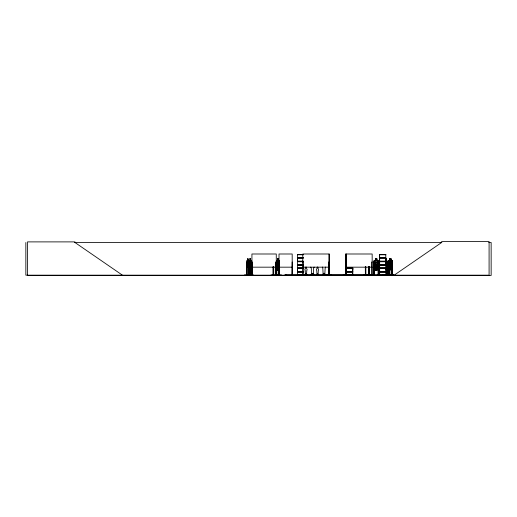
<?xml version="1.0" encoding="UTF-8"?>
<svg xmlns="http://www.w3.org/2000/svg" width="517" height="517" viewBox="0 0 517 517"><rect width="100%" height="100%" fill="white"/><g stroke="black" fill="none" stroke-linecap="round" stroke-linejoin="round"><path stroke-width="0.78" d="M303.705 271.515L297.54 271.515L297.546 270.003M303.292 261.15L297.54 261.15L297.546 259.637M352.516 270.003L352.516 268.485L352.516 271.515M352.814 270.003L352.814 268.485L346.468 268.485M379.633 271.515L379.633 268.485M379.633 261.15L379.633 258.125M385.785 270.003L385.785 268.485L379.627 268.485L379.627 271.515L385.792 271.515L385.792 268.485M326.725 275.167L331.662 274.902L324.469 275.167M331.662 274.928L326.647 275.173M346.468 272.123L352.82 272.123L352.82 275.044L343.288 275.109L351.715 274.928M324.043 273.435L324.03 273.823L323.804 273.525M251.094 265.363L250.887 266.972L251.146 261.007L250.487 260.439M248.548 266.966L248.813 260.995L248.141 260.426M251.184 265.363L250.958 266.972L249.452 266.972L249.317 261.014L249.924 260.439M297.527 275.167L297.546 272.123L303.705 272.123M312.255 273.577L312.662 273.629L312.255 273.68M324.107 273.719L323.804 273.726M346.642 275.05L346.584 274.695M379.568 264.749L385.798 264.807M379.614 275.167L379.627 272.123L385.792 272.123L385.792 275.044M389.159 268.291L389.107 263.948L389.379 269.906L391.072 269.906L391.246 268.284M391.072 269.906L391.298 268.284M244.502 274.915L253.317 274.928M249.084 275.096L249.465 274.695M386.645 266.921L386.897 265.357M391.388 275.167L391.375 274.695M250.661 260.439L249.517 266.972L249.336 265.357M270.998 274.928L281.403 274.928M276.582 264.045L276.938 262.423L279.29 262.423L279.451 263.502M276.543 265.363L276.853 266.972L279.212 266.972L279.484 265.357M279.212 266.972L279.438 265.9M250.823 264.058L250.512 265.357L249.944 265.357L249.944 260.49M392.015 266.972L392.513 265.363M366.779 275.141L363.755 275.141L370.779 275.134M366.812 274.928L363.787 274.928M249.511 260.439L249.284 275.173L249.323 274.695M247.158 266.966L247.158 260.426M373.713 264.038L374.269 262.423L378.069 262.423L378.573 264.038M373.765 264.045L374.308 262.481M250.751 275.141L250.751 266.649M250.939 274.695L250.952 275.173L250.823 261.033L250.487 258.817L249.873 258.817M279.025 265.344L278.521 264.045L278.521 261.033L277.584 261.033L277.086 268.368L277.584 268.911M277.545 258.817L277.08 264.058L277.584 265.357L277.564 268.388L278.12 266.888L278.96 268.31L278.32 266.52L278.973 264.588L278.107 266.165L277.383 264.555L277.907 266.513L277.319 268.401L278.521 268.368L278.521 265.344L279.018 264.058M389.133 263.967L389.876 263.366M389.185 263.967L389.398 263.424L391.059 263.424M346.7 275.141L346.694 274.695M297.495 275.083L303.712 275.044M379.568 275.096L393.721 275.141L382.535 275.141M302.71 274.921L302.813 253.996L329.167 253.996L329.219 275.173M345.673 253.996L345.673 275.173L345.808 253.996L372.156 253.996L372.195 275.173M373.474 274.928L373.739 274.695M373.739 275.109L373.688 262.003L374.146 262.003L374.185 275.173M279.225 268.911L279.523 268.362M390.988 265.357L391.712 264.058L391.712 261.033L390.988 260.49L391.033 258.817L389.579 258.817L389.624 260.49L388.9 261.033L388.9 264.058L389.624 265.357M376.893 270.533L376.899 268.911L377.707 268.368L377.707 265.344L376.899 264.045L376.899 261.033L375.387 261.033L375.387 264.058L374.579 265.344L374.579 268.368L375.387 268.911L375.329 270.585L376.951 270.585L376.951 268.963M375.336 260.439L374.23 260.439L373.713 261.014L373.713 268.394L374.289 268.963L378.056 268.963L378.573 268.388L378.573 261.007L377.998 260.439L376.951 260.439L376.958 258.817L375.336 258.817L375.394 260.49L374.579 261.033L374.579 264.058L375.387 265.357L375.387 268.368L376.899 268.368L376.899 265.344L377.707 264.058L377.707 261.033L376.899 260.49L376.899 258.868L375.387 258.868M389.495 263.961L389.831 261.744L390.6 261.744L390.891 266.985L390.529 268.284L389.857 268.284L389.495 266.985M388.61 260.439L388.118 261.014L388.073 275.173M378.03 268.911L378.515 268.362M279.025 268.368L278.521 268.911L278.553 270.585M305.095 275.16L306.775 274.908M305.502 275.025L305.062 275.16M306.691 274.908L306.827 274.449L306.407 275.167M306.82 274.449L306.413 275.025M311.363 275.16L311.906 275.147L311.047 275.167M311.745 275.16L310.924 275.173L311.098 274.786M313.748 275.147L313.056 275.173M318.22 274.908C317.444 275.251 320.042 274.954 316.604 275.167M316.708 275.025L317.16 275.154L316.805 275.154M317.942 275.083L318.446 275.16M322.944 274.786L322.744 274.1L322.479 275.167M322.627 275.167L323.435 275.147L322.608 274.786M324.611 275.167L325.393 274.902L324.922 275.173M391.479 275.141L391.524 262.003L391.175 262.003L391.175 275.173L391.563 274.695M305.721 267.043L305.45 268.711A1.099 1.099 0 0 0 305.224 270.436L305.45 274.669L306.549 274.669L306.775 270.436A1.099 1.099 0 0 0 306.549 268.711L306.271 267.043M317.251 267.043L316.979 268.711A1.099 1.099 0 0 0 316.753 270.436L316.979 274.669L318.078 274.669L318.304 270.436A1.099 1.099 0 0 0 318.078 268.711L317.8 267.043M394.174 275.173L441.634 242.512L441.634 241.549L489.088 241.549L489.088 275.173L25.85 275.173L25.85 242.512M306.516 275.167L306.839 275.167M311.389 275.173L311.079 274.96L313.696 274.96M317.031 275.083L316.617 275.025L318.485 275.154M74.37 242.512L441.88 242.512M488.727 242.512L491.15 242.512L491.15 275.451L27.517 275.451L27.517 241.891L74.978 241.891L74.978 242.512L122.432 275.173M297.534 254.474L303.298 254.474M379.62 254.474L385.798 254.474M303.298 254.584L297.534 254.584L297.546 257.518L303.292 257.518M297.546 254.778L303.285 254.778M385.785 254.778L379.633 254.778L379.633 257.518M297.501 257.724L303.33 257.724M379.581 257.724L385.831 257.724M297.501 257.912L303.33 257.912M379.581 257.912L385.831 257.912M303.292 258.125L297.54 258.125L297.54 261.15M385.792 258.125L379.627 258.125L379.627 261.15L385.792 261.15M385.423 258.817L386.218 258.817L386.218 260.439M249.892 258.868L250.512 258.868M277.539 258.868L278.521 258.868M386.193 258.868L385.449 258.868L385.449 260.49L386.69 260.49M389.624 258.868L391.007 258.868M250.415 259.14L250.047 259.14L250.415 259.683M247.1 260.426L247.572 260.426M277.545 260.439L276.821 260.439L276.537 261.04L276.55 275.173M278.508 260.439L279.199 260.439L279.555 261.007M386.173 260.439L386.703 260.439M388.584 260.439L389.598 260.439M392.002 260.439L391.033 260.439L391.059 258.817M247.107 260.478L248.587 260.478M249.465 260.49L250.919 260.49M276.834 260.49L279.186 260.49M374.256 260.49L377.979 260.49M246.952 261.007L246.764 275.167L246.745 261.99L247.074 261.99L247.094 275.167M251.094 261.007L250.932 260.439L251.062 275.154M386.658 260.439L386.968 265.363L386.664 266.972L385.488 266.972M297.501 261.363L303.33 261.363M379.581 261.363L385.831 261.363M297.501 261.55L303.33 261.55M379.581 261.55L385.831 261.55M303.292 261.764L297.54 261.764L297.54 264.678L303.285 264.601M385.792 261.764L379.627 261.764L379.627 264.678L385.798 264.685M389.857 261.802L390.574 261.802M248.399 261.99L248.729 261.99M251.928 262.003L252.406 262.003L252.386 275.173M279.006 262.003L279.484 262.003M292.183 262.003L291.963 275.173L291.937 274.695M302.813 262.003L303.259 262.003L303.208 275.173M345.673 262.003L346.254 262.003L346.267 275.173L346.203 274.695M346.558 262.003L346.39 275.173M372.156 262.003L371.71 262.003L371.762 275.173M378.528 262.003L378.076 262.003L378.03 275.173M388.118 262.003L388.597 262.003L388.642 275.173M389.585 262.003L389.236 262.003L389.256 275.173L389.391 262.003M392.545 262.003L392.067 262.003L392.022 275.173M390.555 263.366L391.065 263.366M277.584 264.058L278.521 264.045M375.387 264.045L376.899 264.058M385.785 264.601L379.633 264.601L379.633 261.764M303.298 264.678L297.482 264.762L303.298 264.807M303.298 264.95L297.534 264.95L297.546 267.877L303.705 267.877M385.798 264.943L379.62 264.95L379.627 267.877L385.792 267.877M297.546 265.137L303.285 265.137M385.785 265.137L379.633 265.137L379.633 267.877M246.952 265.35L247.094 266.966L248.612 266.966M277.584 265.357L278.521 265.344M375.387 265.344L376.899 265.357M385.449 265.357L386.147 265.357L386.522 264.058L386.173 258.817M247.107 266.908L248.587 266.908M249.465 266.921L250.919 266.921M276.834 266.921L279.186 266.921M374.256 266.921L377.979 266.921L378.522 265.357L378.017 266.972L374.218 266.972L373.713 265.363M385.495 266.921L386.69 266.921M388.571 266.972L388.118 265.363L388.629 266.921M251.928 267.173L276.272 267.173M279.006 267.173L292.183 267.173M302.813 267.173L329.167 267.173M345.808 267.173L372.156 267.173M346.468 267.877L352.82 267.877M297.501 268.09L303.75 268.09M346.422 268.09L352.865 268.09M379.581 268.09L385.831 268.09M297.501 268.278L303.75 268.278M346.422 268.278L352.865 268.278M379.581 268.278L385.831 268.278M276.55 268.394L276.957 268.911M303.705 268.485L297.54 268.485L297.54 271.515M278.598 270.585L277.551 270.585L277.629 268.911M346.468 271.515L352.82 271.515L352.82 268.485M297.501 271.722L303.75 271.722M346.422 271.722L352.865 271.722M379.581 271.722L385.831 271.722M297.501 271.91L303.75 271.91M346.422 271.91L352.865 271.91M379.581 271.91L385.831 271.91M316.701 274.449L316.837 274.908M247.113 274.682L246.719 275.167M248.367 274.682L248.767 274.682M250.713 274.695L251.12 274.695M273.073 274.695L273.525 274.695M275.244 274.695L275.697 274.695M275.813 274.695L276.802 274.695M278.986 274.695L279.523 274.695M373.649 274.695L374.185 274.695M378.03 274.695L378.476 274.928M386.697 274.695L387.136 274.695M388.073 274.695L388.642 274.695M389.631 274.695L389.191 275.173M392.022 274.695L392.59 274.695L392.59 275.173M374.185 274.831L378.03 274.831M297.546 274.96L303.699 274.96M322.608 274.96L325.225 274.96M343.288 274.928L352.814 274.96M393.702 274.928L379.633 274.96L379.633 272.123M279.07 268.2L279.038 275.173L279.006 253.996L292.183 253.996L292.215 275.173L292.157 274.695M305.069 275.089L306.846 275.089M305.198 275.089L305.179 274.449L305.308 274.908M372.292 275.141L372.208 274.695L284.906 274.766L284.906 275.173M329.277 275.134L329.277 262.003L328.722 262.003L328.773 275.173M350.52 275.141L350.526 274.695M275.677 275.167L275.658 266.649M273.493 275.141L273.487 266.649M384.868 275.134L384.868 274.695M279.018 261.033L278.521 260.49L278.508 258.817L277.506 258.817L277.506 260.439M248.742 275.134L248.541 260.426M391.976 260.439L392.513 261.007L392.468 275.173L392.397 274.695M279.161 260.439L279.523 261.033M276.582 268.368L276.944 268.963L279.277 268.963L279.6 266.934M386.645 260.49L386.897 261.033M391.02 263.366L391.298 263.961M391.007 263.424L391.246 263.961M276.576 265.357L276.879 266.921M247.481 260.426L248.664 266.559M392.442 265.357L392.442 261.033L391.957 260.49L388.61 260.49L388.17 261.04L388.144 275.173M392.138 262.003L392.209 275.173M391.369 262.003L391.304 275.173M390.988 264.058L390.988 261.033L389.624 261.033L389.585 263.547M389.876 261.744L389.902 263.424M389.65 258.868L389.65 260.49M389.585 269.751L389.611 275.173M389.437 262.003L389.456 275.173M388.519 262.003L388.564 275.173M388.461 274.695L388.448 275.173M388.254 274.695L388.261 275.173M387.078 275.173L387.091 262.003L386.735 262.003L386.71 275.173M386.968 274.695L387.026 275.173L386.916 261.007M385.469 258.817L385.495 260.49M385.068 274.695L385.087 275.173M384.913 274.695L384.939 275.173M378.522 261.033L378.522 275.173M378.14 274.695L378.14 275.173M374.134 262.003L374.134 275.173M371.897 274.766L371.897 275.173M371.658 274.695L371.658 275.173M371.477 274.766L371.477 275.173M371.245 274.766L371.245 275.173M371.219 274.766L371.219 275.173M369.241 266.649L369.216 275.173M369.138 266.649L369.08 275.173L369.067 274.695M368.892 266.649L368.944 275.173M368.789 266.649L368.847 275.173M368.744 274.695L368.744 275.173M365.771 266.649L365.81 275.173M365.668 266.649L365.706 275.173M365.609 274.695L365.59 275.173M365.416 266.649L365.474 275.173M365.312 266.649L365.377 275.173M365.273 274.695L365.273 275.173M352.523 272.123L352.523 275.044M351.004 274.695L351.004 275.173M350.907 274.695L350.92 275.173M350.849 274.695L350.843 275.173M350.584 274.695L350.591 275.173M350.429 274.831L350.429 275.173M348.607 274.766L348.607 275.173M347.922 274.766L347.922 275.173M347.728 274.766L347.728 275.173M346.791 274.831L346.791 275.173M346.558 253.996L346.558 275.173M346.073 274.766L346.073 275.173M345.847 262.003L345.841 275.173M329.109 253.996L329.103 275.173M328.67 274.695L328.599 275.173M325.031 274.1L325.019 274.786M324.366 274.786L324.366 273.344L323.61 273.344L323.616 274.786M317.787 274.908L317.787 273.945L317.283 273.945L317.283 274.908M316.708 274.449L316.656 275.025M312.837 274.786L312.837 273.344L312.081 273.344L312.081 274.786M311.402 274.786L311.215 274.1L311.131 274.96M306.258 274.908L306.258 273.945L305.754 273.945L305.754 274.908M303.311 274.695L303.298 275.173M302.865 274.695L302.865 275.173M302.335 274.766L302.335 275.173M285.862 274.766L285.862 275.173M285.668 274.766L285.668 275.173M279.484 266.649L279.471 275.173M279.38 274.695L279.38 275.173M279.348 268.2L279.296 275.173M279.232 262.003L279.174 275.173M278.476 258.868L278.476 260.49M276.789 274.695L276.789 275.173L276.757 262.003L275.858 262.003L275.878 275.173M276.576 261.04L276.653 275.173M276.349 262.003L276.362 275.173M276.304 275.173L276.272 253.996L251.928 253.996L251.966 275.173M276.22 274.695L276.207 275.173M275.923 262.003L275.981 275.173M275.509 266.649L275.509 275.173M275.438 266.649L275.425 275.173M275.29 266.649L275.315 275.173L275.264 274.695M273.338 266.649L273.364 275.173M273.267 266.649L273.267 275.173M273.118 266.649L273.118 275.173L273.092 274.695M252.451 275.173L252.451 274.695L251.882 274.695L251.882 275.173M252.277 274.695L252.283 275.173M252.057 274.695L252.05 275.173M250.538 258.817L250.512 260.49M249.924 258.817L249.892 260.49M249.44 275.173L249.42 262.003L249.097 262.003L249.097 275.173M248.567 261.99L248.561 275.167L248.528 274.682M248.399 266.636L248.38 275.167M247.591 258.855L247.281 264.045L247.591 265.344L248.173 265.344L248.192 258.804L247.52 258.804L247.54 260.478M246.971 274.682L246.952 275.167M325.626 267.024A1.648 1.648 0 0 1 325.148 268.194L324.805 274.54L323.157 274.54L322.815 268.194A1.648 1.648 0 0 1 322.337 267.024M314.097 267.024A1.648 1.648 0 0 1 313.619 268.194L313.276 274.54L311.628 274.54L311.286 268.194A1.648 1.648 0 0 1 310.807 267.024M374.735 264.588L375.807 266.513C373.617 268.73 375.549 269.221 376.163 266.888C376.712 269.351 378.625 268.381 376.479 266.52C378.657 264.562 376.783 263.567 376.13 266.165L375.245 264.601L374.735 264.588M385.798 254.584L379.62 254.597L379.627 257.518L385.792 257.518L385.792 254.597M248.07 259.127L247.695 259.67L248.07 259.127M278.353 259.14L277.745 259.14L277.745 259.683L278.353 259.683L278.353 259.14M376.628 259.14L375.659 259.14L375.659 259.683L376.628 259.683L376.628 259.14M386.018 259.14L385.572 259.14L385.572 259.683L386.018 259.683L386.018 259.14M390.742 259.14L389.87 259.14L389.87 259.683L390.742 259.683L390.742 259.14M248.173 261.02L247.591 261.02L247.591 264.045L248.173 264.045L248.173 261.02M250.512 261.033L249.944 261.033L249.944 264.058L250.512 264.058L250.512 261.033M386.147 261.033L385.449 261.033L385.449 264.058L386.147 264.058L386.147 261.033M390.406 262.074L389.973 262.074L389.973 262.61L390.406 262.61L390.406 262.074M390.529 263.961L389.857 263.961L389.857 266.985L390.529 266.985L390.529 263.961M278.353 269.719L277.752 269.719L277.752 270.262L278.353 270.262L278.353 269.719M376.628 269.719L375.659 269.719L375.659 270.262L376.628 270.262L376.628 269.719M313.696 274.1L313.599 274.96L313.696 274.1M384.706 275.173L384.706 274.695L384.687 275.173"/></g></svg>
